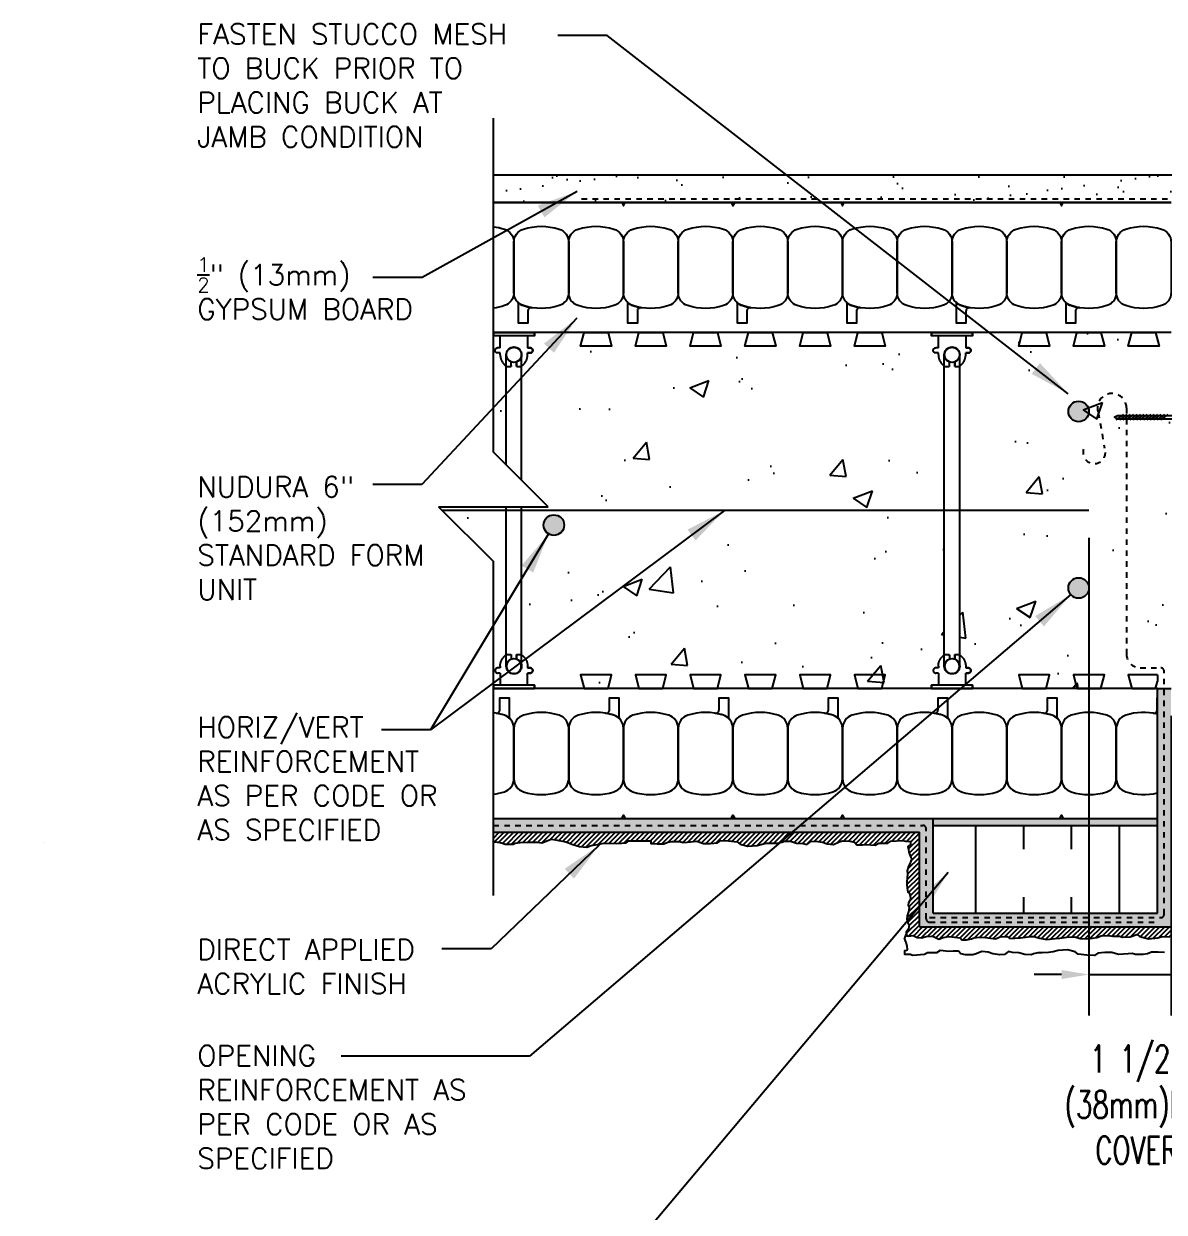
# Model space of a CAD drawing. Header units: inches. Extents: x 2886.1 to 2920.1, y 476.3 to 512.3.
# Drawn here: x 2886.05 to 2906.88, y 490.63 to 512.33 of the extents above; entities that cross this region are included whole.
import ezdxf

# ---------------------------------------------------------------- set-up
doc = ezdxf.new("R2010")
doc.units = ezdxf.units.IN
doc.header["$LTSCALE"] = 0.5
doc.header["$MEASUREMENT"] = 0
doc.linetypes.add('DASHED2', pattern=[0.375, 0.25, -0.125])
doc.layers.get('0').update_dxf_attribs({"linetype": 'CONTINUOUS'})
doc.layers.get('Defpoints').update_dxf_attribs({"linetype": 'CONTINUOUS'})
for name, color, linetype in [('HATCH', 12, 'CONTINUOUS'), ('line25', 2, 'CONTINUOUS'), ('LINE3', 3, 'CONTINUOUS'), ('LINE50', 5, 'CONTINUOUS'), ('LINE65', 3, 'CONTINUOUS'), ('LINE9', 9, 'CONTINUOUS'), ('TEXT', 4, 'CONTINUOUS')]:
    doc.layers.add(name, color=color, linetype=linetype)
doc.styles.add('DIM', font='romans.shx', dxfattribs={"width": 0.7})
doc.styles.get("Standard").update_dxf_attribs({"font": 'romans.shx'})
doc.dimstyles.new('ext_12', dxfattribs={"dimscale": 12, "dimtxt": 0.09375, "dimasz": 0.09375, "dimexe": 0.09375, "dimexo": 0.0625, "dimgap": 0.0625, "dimtad": 1, "dimdec": 1, "dimzin": 3, "dimdsep": 46, "dimlunit": 4, "dimtxsty": 'DIM', "dimcen": 0.09, "dimdle": 0.09375, "dimclrt": 4, "dimadec": 0, "dimazin": 0, "dimtfac": 1, "dimtdec": 1, "dimtmove": 2, "dimatfit": 3, "dimfxl": 0, "dimfrac": 2, "dimtolj": 1, "dimtzin": 0, "dimarcsym": 0})
doc.dimstyles.new('ext_8', dxfattribs={"dimscale": 8, "dimtxt": 0.09375, "dimasz": 0.09375, "dimexe": 0.09375, "dimexo": 0.0625, "dimgap": 0.0625, "dimtad": 1, "dimdec": 1, "dimzin": 3, "dimdsep": 46, "dimlunit": 4, "dimtxsty": 'DIM', "dimcen": 0.09, "dimdle": 0.09375, "dimclrt": 4, "dimadec": 0, "dimazin": 0, "dimtfac": 1, "dimtdec": 1, "dimtmove": 2, "dimatfit": 3, "dimfxl": 0, "dimfrac": 2, "dimtolj": 1, "dimtzin": 0, "dimarcsym": 0})

# ---------------------------------------------------------------- blocks, each defined once
blk = doc.blocks.new('WEB_6_CENTRE_TOP')
for p, q in [((5.688, 0.141), (0, 0.141)), ((5.688, -0.141), (0, -0.141))]:
    blk.add_line(p, q)
for centre in [(0, 0), (5.688, 0)]:
    blk.add_circle(centre, 0.141)
blk = doc.blocks.new('Connector')
blk.add_point((0.271, 0))
at = {"layer": 'LINE9'}
for p, q in [((0, 0.375), (0, -0.375)), ((0.062, -0.375), (0.062, 0.375)), ((0.281, 0.25), (0.062, 0.25))]:
    blk.add_line(p, q, dxfattribs=at)
for points, weights in [([(0.007, 0.375), (0.004, 0.375), (0, 0.375)], [1, 0.972587069138, 0.950305488115]), ([(0.327, 0.343), (0.308, 0.343), (0.281, 0.317), (0.281, 0.297)], [1, 0.85355339, 0.85355339, 1]), ([(0.328, 0.343), (0.327, 0.343), (0.327, 0.343)], [1, 0.70710678, 1]), ([(0.375, 0.297), (0.375, 0.317), (0.348, 0.343), (0.329, 0.343)], [1, 0.85355339, 0.85355339, 1]), ([(0.406, 0.25), (0.546, 0.25), (0.619, 0.131)], [0.958404415409, 0.794674173519, 0.864651571113]), ([(0.619, 0.052), (0.612, 0.049), (0.604, 0.049)], [0.83615024178, 0.892081430621, 1]), ([(0.619, -0.131), (0.546, -0.25), (0.406, -0.25)], [0.864651574428, 0.794674169686, 0.958404415195]), ([(0.604, -0.049), (0.612, -0.049), (0.619, -0.052)], [1, 0.89208144177, 0.836150253337]), ([(0, -0.375), (0.004, -0.375), (0.007, -0.375)], [0.950305488115, 0.972587069138, 1]), ([(0.281, -0.297), (0.281, -0.317), (0.308, -0.343), (0.327, -0.343)], [1, 0.85355339, 0.85355339, 1]), ([(0.327, -0.343), (0.281, -0.343), (0.281, -0.297)], [1, 0.70710678, 1]), ([(0.329, -0.343), (0.348, -0.343), (0.375, -0.317), (0.375, -0.297)], [1, 0.85355339, 0.85355339, 1]), ([(0.375, -0.297), (0.375, -0.343), (0.329, -0.343)], [1, 0.70710678, 1])]:
    blk.add_rational_spline(points, weights, degree=2, dxfattribs=at)
for points, degree in [([(0, 0.375), (0.002, 0.375), (0.005, 0.375), (0.007, 0.375)], 3), ([(0.007, 0.375), (0.021, 0.375), (0.051, 0.375), (0.062, 0.375), (0.062, 0.375)], 3), ([(0.281, 0.25), (0.281, 0.297)], 1), ([(0.327, 0.343), (0.327, 0.343), (0.328, 0.343), (0.328, 0.343)], 3), ([(0.328, 0.343), (0.329, 0.343), (0.329, 0.343), (0.329, 0.343)], 3), ([(0.375, 0.25), (0.375, 0.297)], 1), ([(0.406, 0.25), (0.375, 0.25)], 1), ([(0.604, 0.049), (0.532, 0.049)], 1), ([(0.604, 0.049), (0.609, 0.049), (0.614, 0.05), (0.619, 0.052)], 3), ([(0.619, 0.131), (0.619, 0.052)], 1), ([(0.532, -0.049), (0.604, -0.049)], 1), ([(0.604, -0.049), (0.58, -0.049), (0.556, -0.049), (0.532, -0.049)], 3), ([(0.619, -0.052), (0.614, -0.05), (0.609, -0.049), (0.604, -0.049)], 3), ([(0.619, -0.052), (0.619, -0.131)], 1), ([(0.007, -0.375), (0.005, -0.375), (0.002, -0.375), (0, -0.375)], 3), ([(0.062, -0.375), (0.062, -0.375), (0.051, -0.375), (0.021, -0.375), (0.007, -0.375)], 3), ([(0.062, -0.25), (0.281, -0.25)], 1), ([(0.281, -0.297), (0.281, -0.25)], 1), ([(0.281, -0.25), (0.281, -0.297)], 1), ([(0.328, -0.343), (0.328, -0.343), (0.327, -0.343), (0.327, -0.343)], 3), ([(0.329, -0.343), (0.329, -0.343), (0.329, -0.343), (0.328, -0.343)], 3), ([(0.375, -0.25), (0.375, -0.297)], 1), ([(0.375, -0.297), (0.375, -0.25)], 1), ([(0.406, -0.25), (0.375, -0.25)], 1)]:
    blk.add_open_spline(points, degree=degree, dxfattribs=at)
for points, weights, knots in [([(0.062, 0.375), (0.062, 0.375), (0.046, 0.375), (0.03, 0.375), (0.007, 0.375)], [0.868718858569, 0.861102746415, 1, 0.861102734288, 0.868718859898], [0, 0, 0, 0.5, 0.5, 1, 1, 1]), ([(0.532, 0.049), (0.472, 0.203), (0.333, 0.113), (0.157, 0), (0.333, -0.113), (0.472, -0.203), (0.532, -0.049)], [0.899508922286, 0.599718215298, 1, 0.54226024, 1, 0.599718224335, 0.899508908749], [0, 0, 0, 0.318112, 0.318112, 0.681888, 0.681888, 1, 1, 1]), ([(0.007, -0.375), (0.03, -0.375), (0.046, -0.375), (0.062, -0.375), (0.062, -0.375)], [0.868718859319, 0.861102739573, 1, 0.861102742958, 0.868718858948], [0, 0, 0, 0.5, 0.5, 1, 1, 1])]:
    blk.add_rational_spline(points, weights, degree=2, knots=knots, dxfattribs=at)
for points in [[(0.406, 0.25), (0.406, 0.25), (0.406, 0.25), (0.406, 0.25), (0.406, 0.25), (0.406, 0.25), (0.406, 0.25)], [(0.406, 0.25), (0.406, 0.25), (0.406, 0.25), (0.406, 0.25), (0.406, 0.25), (0.406, 0.25), (0.406, 0.25)], [(0.406, 0.25), (0.406, 0.25), (0.406, 0.25), (0.406, 0.25), (0.406, 0.25), (0.406, 0.25), (0.406, 0.25)], [(0.406, 0.25), (0.406, 0.25), (0.406, 0.25), (0.406, 0.25), (0.406, 0.25), (0.406, 0.25), (0.406, 0.25)], [(0.406, 0.25), (0.406, 0.25), (0.406, 0.25), (0.406, 0.25), (0.406, 0.25), (0.406, 0.25), (0.406, 0.25)], [(0.406, 0.25), (0.406, 0.25), (0.406, 0.25), (0.406, 0.25), (0.406, 0.25), (0.406, 0.25), (0.406, 0.25)], [(0.406, 0.25), (0.406, 0.25), (0.406, 0.25), (0.406, 0.25), (0.406, 0.25), (0.406, 0.25), (0.406, 0.25)], [(0.406, 0.25), (0.406, 0.25), (0.406, 0.25), (0.406, 0.25), (0.406, 0.25), (0.406, 0.25), (0.406, 0.25)], [(0.406, 0.25), (0.406, 0.25), (0.406, 0.25), (0.406, 0.25), (0.406, 0.25), (0.406, 0.25), (0.406, 0.25)], [(0.406, 0.25), (0.406, 0.25), (0.406, 0.25), (0.406, 0.25), (0.406, 0.25), (0.406, 0.25), (0.406, 0.25)], [(0.406, 0.25), (0.406, 0.25), (0.406, 0.25), (0.406, 0.25), (0.406, 0.25), (0.406, 0.25), (0.406, 0.25)], [(0.406, 0.25), (0.406, 0.25), (0.406, 0.25), (0.406, 0.25), (0.406, 0.25), (0.406, 0.25), (0.406, 0.25)], [(0.406, 0.25), (0.406, 0.25), (0.406, 0.25), (0.406, 0.25), (0.406, 0.25), (0.406, 0.25), (0.406, 0.25)], [(0.406, 0.25), (0.406, 0.25), (0.406, 0.25), (0.406, 0.25), (0.406, 0.25), (0.406, 0.25), (0.406, 0.25)], [(0.406, 0.25), (0.406, 0.25), (0.406, 0.25), (0.406, 0.25), (0.406, 0.25), (0.406, 0.25), (0.406, 0.25)], [(0.406, 0.25), (0.406, 0.25), (0.406, 0.25), (0.406, 0.25), (0.406, 0.25), (0.406, 0.25), (0.406, 0.25)], [(0.406, 0.25), (0.406, 0.25), (0.406, 0.25), (0.406, 0.25), (0.406, 0.25), (0.406, 0.25), (0.406, 0.25)], [(0.406, 0.25), (0.406, 0.25), (0.406, 0.25), (0.406, 0.25), (0.406, 0.25), (0.406, 0.25), (0.406, 0.25)], [(0.406, 0.25), (0.406, 0.25), (0.406, 0.25), (0.406, 0.25), (0.406, 0.25), (0.406, 0.25), (0.406, 0.25)], [(0.406, 0.25), (0.406, 0.25), (0.406, 0.25), (0.406, 0.25), (0.406, 0.25), (0.406, 0.25), (0.406, 0.25)], [(0.406, 0.25), (0.406, 0.25), (0.406, 0.25), (0.406, 0.25), (0.406, 0.25), (0.406, 0.25), (0.406, 0.25)], [(0.406, 0.25), (0.406, 0.25), (0.406, 0.25), (0.406, 0.25), (0.406, 0.25), (0.406, 0.25), (0.406, 0.25)], [(0.406, 0.25), (0.406, 0.25), (0.406, 0.25), (0.406, 0.25), (0.406, 0.25), (0.406, 0.25), (0.406, 0.25)], [(0.406, 0.25), (0.406, 0.25), (0.406, 0.25), (0.406, 0.25), (0.406, 0.25), (0.406, 0.25), (0.406, 0.25)], [(0.532, 0.049), (0.532, 0.049), (0.532, 0.049), (0.532, 0.049), (0.532, 0.049), (0.532, 0.049), (0.532, 0.049)], [(0.532, 0.049), (0.532, 0.049), (0.532, 0.049), (0.532, 0.049), (0.532, 0.049), (0.532, 0.049), (0.532, 0.049)], [(0.532, 0.049), (0.532, 0.049), (0.532, 0.049), (0.532, 0.049), (0.532, 0.049), (0.532, 0.049), (0.532, 0.049)], [(0.532, 0.049), (0.532, 0.049), (0.532, 0.049), (0.532, 0.049), (0.532, 0.049), (0.532, 0.049), (0.532, 0.049)], [(0.532, 0.049), (0.532, 0.049), (0.532, 0.049), (0.532, 0.049), (0.532, 0.049), (0.532, 0.049), (0.532, 0.049)], [(0.532, 0.049), (0.532, 0.049), (0.532, 0.049), (0.532, 0.049), (0.532, 0.049), (0.532, 0.049), (0.532, 0.049)], [(0.532, 0.049), (0.532, 0.049), (0.532, 0.049), (0.532, 0.049), (0.532, 0.049), (0.532, 0.049), (0.532, 0.049)], [(0.532, 0.049), (0.532, 0.049), (0.532, 0.049), (0.532, 0.049), (0.532, 0.049), (0.532, 0.049), (0.532, 0.049)], [(0.532, 0.049), (0.532, 0.049), (0.532, 0.049), (0.532, 0.049), (0.532, 0.049), (0.532, 0.049), (0.532, 0.049)], [(0.532, 0.049), (0.532, 0.049), (0.532, 0.049), (0.532, 0.049), (0.532, 0.049), (0.532, 0.049), (0.532, 0.049)], [(0.604, 0.049), (0.604, 0.049), (0.604, 0.049), (0.604, 0.049), (0.604, 0.049), (0.604, 0.049), (0.604, 0.049)], [(0.604, 0.049), (0.604, 0.049), (0.604, 0.049), (0.604, 0.049), (0.604, 0.049), (0.604, 0.049), (0.604, 0.049)], [(0.604, 0.049), (0.604, 0.049), (0.604, 0.049), (0.604, 0.049), (0.604, 0.049), (0.604, 0.049), (0.604, 0.049)], [(0.604, 0.049), (0.604, 0.049), (0.604, 0.049), (0.604, 0.049), (0.604, 0.049), (0.604, 0.049), (0.604, 0.049)], [(0.619, 0.131), (0.619, 0.131), (0.619, 0.131), (0.619, 0.131), (0.619, 0.131), (0.619, 0.131), (0.619, 0.131)], [(0.619, 0.131), (0.619, 0.131), (0.619, 0.131), (0.619, 0.131), (0.619, 0.131), (0.619, 0.131), (0.619, 0.131)], [(0.619, 0.131), (0.619, 0.131), (0.619, 0.131), (0.619, 0.131), (0.619, 0.131), (0.619, 0.131), (0.619, 0.131)], [(0.619, 0.131), (0.619, 0.131), (0.619, 0.131), (0.619, 0.131), (0.619, 0.131), (0.619, 0.131), (0.619, 0.131)], [(0.532, -0.049), (0.532, -0.049), (0.532, -0.049), (0.532, -0.049), (0.532, -0.049), (0.532, -0.049), (0.532, -0.049)], [(0.532, -0.049), (0.532, -0.049), (0.532, -0.049), (0.532, -0.049), (0.532, -0.049), (0.532, -0.049), (0.532, -0.049)], [(0.532, -0.049), (0.532, -0.049), (0.532, -0.049), (0.532, -0.049), (0.532, -0.049), (0.532, -0.049), (0.532, -0.049)], [(0.532, -0.049), (0.532, -0.049), (0.532, -0.049), (0.532, -0.049), (0.532, -0.049), (0.532, -0.049), (0.532, -0.049)], [(0.604, -0.049), (0.604, -0.049), (0.604, -0.049), (0.604, -0.049), (0.604, -0.049), (0.604, -0.049), (0.604, -0.049)], [(0.604, -0.049), (0.604, -0.049), (0.604, -0.049), (0.604, -0.049), (0.604, -0.049), (0.604, -0.049), (0.604, -0.049)], [(0.604, -0.049), (0.604, -0.049), (0.604, -0.049), (0.604, -0.049), (0.604, -0.049), (0.604, -0.049), (0.604, -0.049)], [(0.604, -0.049), (0.604, -0.049), (0.604, -0.049), (0.604, -0.049), (0.604, -0.049), (0.604, -0.049), (0.604, -0.049)], [(0.604, -0.049), (0.604, -0.049), (0.604, -0.049), (0.604, -0.049), (0.604, -0.049), (0.604, -0.049), (0.604, -0.049)], [(0.604, -0.049), (0.604, -0.049), (0.604, -0.049), (0.604, -0.049), (0.604, -0.049), (0.604, -0.049), (0.604, -0.049)], [(0.604, -0.049), (0.604, -0.049), (0.604, -0.049), (0.604, -0.049), (0.604, -0.049), (0.604, -0.049), (0.604, -0.049)], [(0.604, -0.049), (0.604, -0.049), (0.604, -0.049), (0.604, -0.049), (0.604, -0.049), (0.604, -0.049), (0.604, -0.049)], [(0.619, -0.131), (0.619, -0.131), (0.619, -0.131), (0.619, -0.131), (0.619, -0.131), (0.619, -0.131), (0.619, -0.131)], [(0.619, -0.131), (0.619, -0.131), (0.619, -0.131), (0.619, -0.131), (0.619, -0.131), (0.619, -0.131), (0.619, -0.131)], [(0.619, -0.131), (0.619, -0.131), (0.619, -0.131), (0.619, -0.131), (0.619, -0.131), (0.619, -0.131), (0.619, -0.131)], [(0.619, -0.131), (0.619, -0.131), (0.619, -0.131), (0.619, -0.131), (0.619, -0.131), (0.619, -0.131), (0.619, -0.131)], [(0.406, -0.25), (0.406, -0.25), (0.406, -0.25), (0.406, -0.25), (0.406, -0.25), (0.406, -0.25), (0.406, -0.25)], [(0.406, -0.25), (0.406, -0.25), (0.406, -0.25), (0.406, -0.25), (0.406, -0.25), (0.406, -0.25), (0.406, -0.25)], [(0.406, -0.25), (0.406, -0.25), (0.406, -0.25), (0.406, -0.25), (0.406, -0.25), (0.406, -0.25), (0.406, -0.25)], [(0.406, -0.25), (0.406, -0.25), (0.406, -0.25), (0.406, -0.25), (0.406, -0.25), (0.406, -0.25), (0.406, -0.25)], [(0.406, -0.25), (0.406, -0.25), (0.406, -0.25), (0.406, -0.25), (0.406, -0.25), (0.406, -0.25), (0.406, -0.25)], [(0.406, -0.25), (0.406, -0.25), (0.406, -0.25), (0.406, -0.25), (0.406, -0.25), (0.406, -0.25), (0.406, -0.25)], [(0.406, -0.25), (0.406, -0.25), (0.406, -0.25), (0.406, -0.25), (0.406, -0.25), (0.406, -0.25), (0.406, -0.25)], [(0.406, -0.25), (0.406, -0.25), (0.406, -0.25), (0.406, -0.25), (0.406, -0.25), (0.406, -0.25), (0.406, -0.25)], [(0.406, -0.25), (0.406, -0.25), (0.406, -0.25), (0.406, -0.25), (0.406, -0.25), (0.406, -0.25), (0.406, -0.25)], [(0.406, -0.25), (0.406, -0.25), (0.406, -0.25), (0.406, -0.25), (0.406, -0.25), (0.406, -0.25), (0.406, -0.25)], [(0.406, -0.25), (0.406, -0.25), (0.406, -0.25), (0.406, -0.25), (0.406, -0.25), (0.406, -0.25), (0.406, -0.25)]]:
    blk.add_open_spline(points, degree=3, knots=[0, 0, 0, 0, 1, 1, 1, 1, 1, 1, 1], dxfattribs=at)
blk = doc.blocks.new('*D6')
at = {"layer": 'Defpoints', "color": 0}
for p in [(2905.501, 503.44), (2907.001, 500.19), (2907.001, 494.968)]:
    blk.add_point(p, dxfattribs=at)
at = {"layer": 'TEXT', "color": 0, "lineweight": -2}
for p, q in [((2905.501, 502.94), (2905.501, 494.218)), ((2907.001, 499.69), (2907.001, 494.218)), ((2905.001, 494.968), (2904.501, 494.968)), ((2905.501, 494.968), (2907.001, 494.968)), ((2907.501, 494.968), (2908.001, 494.968))]:
    blk.add_line(p, q, dxfattribs=at)
at = {"layer": 'TEXT', "color": 0}
for points in [[(2905.001, 495.051), (2905.001, 494.885), (2905.501, 494.968)], [(2907.501, 495.051), (2907.501, 494.885), (2907.001, 494.968)]]:
    blk.add_solid(points, dxfattribs=at)
at = {"layer": 'TEXT', "color": 4, "insert": (2906.374, 492.594), "char_height": 0.5, "attachment_point": 5, "style": 'DIM'}
blk.add_mtext('\\A1;1 1/2" \\P (38mm)MIN. \\PCOVER', dxfattribs=at)

msp = doc.modelspace()

# ---------------------------------------------------------------- hatches: boundary and pattern name
at = {"layer": 'HATCH'}
h = msp.add_hatch(dxfattribs=at)
h.set_pattern_fill('AR-SAND', color=256, scale=0.5)
h.set_pattern_definition([(37.5, (0, 0), (-0.03149668, 0.96341188), [0, -0.76, 0, -0.85, 0, -0.8125]), (7.5, (0, 0), (0.88488835, 1.41107303), [0, -0.41, 0, -0.685, 0, -0.2625]), (327.5, (-0.615, 0), (1.55707093, 0.00282953), [0, -0.25, 0, -0.9, 0, -1.175]), (317.5, (-0.615, 0), (1.5030633, 0.4388378), [0, -0.125, 0, -0.59, 0, -0.675])])
h.paths.add_polyline_path([(2907.782, 509.565), (2907.282, 509.565), (2907.282, 505.576), (2907.282, 504.69, 0.375193), (2907.5, 504.69), (2907.782, 504.69)])
h.paths.add_polyline_path([(2894.626, 509.565), (2894.626, 509.065), (2907.282, 509.065), (2907.282, 509.565)])
h = msp.add_hatch(dxfattribs=at)
h.set_pattern_fill('AR-CONC', color=256, scale=0.5)
h.set_pattern_definition([(50, (220.6828, -1.4953), (3.586301, -0.3137607), [0.375, -4.125]), (355, (220.6828, -1.4953), (-0.6937567, 3.7609607), [0.3, -3.3]), (100.45144, (220.9816, -1.5215), (2.8925442, 3.4472), [0.318701, -3.5057106]), (46.1842, (220.6828, -0.4953), (5.336207, -0.8275964), [0.5625, -6.1875]), (96.63564, (221.1275, -0.5643), (4.67331, 4.870593), [0.478052, -5.258569]), (351.18416, (220.683, -0.4953), (4.67331, 4.870593), [0.45, -4.95]), (21, (221.1828, -0.7453), (2.9845353, -2.0130945), [0.375, -4.125]), (326, (221.1828, -0.7453), (1.2165767, 3.62575), [0.3, -3.3]), (71.45144, (221.4315, -0.913), (4.201112, 1.6126558), [0.318701, -3.5057106]), (37.5, (220.6828, -1.4953), (0.0607993, 1.66446927), [0, -3.26, 0, -3.35, 0, -3.3125]), (7.5, (220.6828, -1.4953), (1.3153477, 1.9720586), [0, -1.91, 0, -3.185, 0, -1.2625]), (327.5, (219.5678, -1.4953), (2.6691122, -0.11277436), [0, -1.25, 0, -3.9, 0, -5.175]), (317.5, (219.0678, -1.4953), (2.9159308, 0.500525), [0, -1.625, 0, -2.59, 0, -3.675])])
h.paths.add_polyline_path([(2895.376, 506.69), (2902.626, 506.69), (2902.626, 506.628), (2902.751, 506.628), (2902.751, 506.409), (2902.703, 506.409), (2902.657, 506.361), (2902.703, 506.315), (2902.751, 506.315), (2902.773, 506.182), (2902.86, 506.078), (2902.86, 500.803), (2902.782, 500.718), (2902.751, 500.565), (2902.703, 500.565), (2902.657, 500.517), (2902.703, 500.471), (2902.751, 500.471), (2902.751, 500.253), (2902.626, 500.253), (2902.626, 500.19), (2895.376, 500.19), (2895.376, 500.253), (2895.251, 500.253), (2895.251, 500.471), (2895.297, 500.471), (2895.344, 500.517), (2895.311, 500.563), (2895.251, 500.565), (2895.228, 500.699), (2895.141, 500.803), (2895.141, 506.078), (2895.192, 506.124), (2895.228, 506.182), (2895.248, 506.247), (2895.251, 506.315), (2895.299, 506.315), (2895.331, 506.329), (2895.344, 506.361), (2895.332, 506.394), (2895.299, 506.409), (2895.251, 506.409), (2895.251, 506.628), (2895.376, 506.628)])
h.paths.add_polyline_path([(2903.376, 506.69), (2907.001, 506.69), (2907.001, 503.271), (2907.001, 500.69), (2907.001, 500.19), (2905.501, 500.19), (2903.376, 500.19), (2903.376, 500.253), (2903.251, 500.253), (2903.251, 500.471), (2903.299, 500.471), (2903.331, 500.485), (2903.344, 500.517), (2903.331, 500.551), (2903.299, 500.565), (2903.251, 500.565), (2903.248, 500.633), (2903.228, 500.699), (2903.192, 500.757), (2903.141, 500.803), (2903.141, 506.078), (2903.192, 506.124), (2903.228, 506.182), (2903.248, 506.247), (2903.251, 506.315), (2903.299, 506.315), (2903.344, 506.362), (2903.299, 506.409), (2903.251, 506.409), (2903.251, 506.628), (2903.376, 506.628)])
h.paths.add_polyline_path([(2894.626, 502.506), (2894.626, 500.253), (2894.751, 500.253), (2894.751, 500.471), (2894.703, 500.471), (2894.657, 500.517), (2894.703, 500.565), (2894.751, 500.565), (2894.782, 500.718), (2894.86, 500.803), (2894.86, 503.506), (2893.626, 503.506)])
h.paths.add_polyline_path([(2894.626, 506.628), (2894.626, 504.506), (2894.86, 504.272), (2894.86, 506.078), (2894.773, 506.182), (2894.751, 506.315), (2894.703, 506.315), (2894.657, 506.361), (2894.703, 506.409), (2894.751, 506.409), (2894.751, 506.628)])
h = msp.add_hatch(dxfattribs=at)
h.set_pattern_fill('AR-SAND', color=256, scale=0.05)
h.set_pattern_definition([(37.5, (220.682774, -1.49531), (-0.003149668, 0.0963411885), [0, -0.076, 0, -0.085, 0, -0.08125]), (7.5, (220.68277, -1.49531), (0.088488835, 0.141107303), [0, -0.041, 0, -0.0685, 0, -0.02625]), (327.5, (220.621274, -1.49531), (0.155707093, 0.0002829527), [0, -0.025, 0, -0.09, 0, -0.1175]), (317.5, (220.62127, -1.49531), (0.15030633, 0.043883778), [0, -0.0125, 0, -0.059, 0, -0.0675])])
h.paths.add_polyline_path([(2906.751, 497.815), (2902.655, 497.815), (2902.655, 497.69), (2906.751, 497.69)])
h.paths.add_polyline_path([(2907.001, 495.84), (2906.751, 495.84), (2906.751, 500.19), (2907.001, 500.19)])
h.paths.add_polyline_path([(2902.655, 496.09), (2907.001, 496.09), (2907.001, 495.84), (2902.655, 495.84)])
h.paths.add_polyline_path([(2902.405, 497.565), (2902.655, 497.565), (2902.655, 495.84), (2902.405, 495.84)])
h.paths.add_polyline_path([(2906.751, 496.09), (2907.001, 496.09), (2907.001, 495.84), (2906.751, 495.84)], flags=16)
h.paths.add_polyline_path([(2894.626, 497.815), (2894.626, 497.565), (2902.655, 497.565), (2902.655, 497.815)])
h = msp.add_hatch(dxfattribs=at)
h.set_pattern_fill('ANSI31', color=256, scale=0.5)
h.set_pattern_definition([(45, (4.23245, 22.011836), (-0.0441941738, 0.0441941738), [])])
h.paths.add_polyline_path([(2886.058, 497.386), (2886.057, 497.386), (2886.051, 497.382)])
h.paths.add_polyline_path([(2894.626, 497.565), (2894.626, 497.388), (2894.693, 497.382), (2894.726, 497.382), (2894.794, 497.368), (2894.841, 497.35), (2894.989, 497.35), (2895.021, 497.364), (2895.115, 497.379), (2895.287, 497.382), (2895.421, 497.382), (2895.511, 497.375), (2895.68, 497.44), (2895.759, 497.426), (2895.946, 497.39), (2896.076, 497.343), (2896.198, 497.303), (2896.335, 497.296), (2896.414, 497.321), (2896.526, 497.343), (2896.644, 497.368), (2896.878, 497.357), (2897.051, 497.372), (2897.101, 497.408), (2897.274, 497.408), (2897.504, 497.411), (2897.504, 497.361), (2897.616, 497.354), (2897.738, 497.354), (2897.814, 497.386), (2897.893, 497.397), (2898.03, 497.397), (2898.091, 497.379), (2898.163, 497.386), (2898.343, 497.4), (2898.462, 497.361), (2898.588, 497.361), (2898.721, 497.375), (2898.779, 497.415), (2898.917, 497.408), (2899.075, 497.393), (2899.133, 497.35), (2899.273, 497.314), (2899.443, 497.325), (2899.533, 497.35), (2899.619, 497.364), (2899.734, 497.368), (2899.813, 497.368), (2899.896, 497.386), (2899.939, 497.404), (2900.051, 497.4), (2900.163, 497.368), (2900.274, 497.361), (2900.349, 497.343), (2900.421, 497.397), (2900.507, 497.404), (2900.637, 497.386), (2900.723, 497.354), (2900.835, 497.343), (2900.939, 497.39), (2901, 497.408), (2901.137, 497.404), (2901.223, 497.386), (2901.263, 497.336), (2901.364, 497.336), (2901.439, 497.343), (2901.598, 497.328), (2901.666, 497.368), (2901.828, 497.368), (2901.886, 497.4), (2902.098, 497.415), (2902.149, 497.4), (2902.242, 497.397), (2902.242, 497.328), (2902.21, 497.318), (2902.195, 497.303), (2902.203, 497.253), (2902.213, 497.199), (2902.249, 497.102), (2902.267, 497.084), (2902.228, 496.986), (2902.203, 496.947), (2902.181, 496.864), (2902.188, 496.799), (2902.175, 496.661), (2902.175, 496.611), (2902.182, 496.542), (2902.193, 496.474), (2902.225, 496.449), (2902.236, 496.405), (2902.243, 496.351), (2902.225, 496.305), (2902.204, 496.276), (2902.2, 496.236), (2902.218, 496.189), (2902.207, 496.114), (2902.182, 496.038), (2902.175, 495.981), (2902.197, 495.891), (2902.218, 495.876), (2902.207, 495.804), (2902.161, 495.743), (2902.175, 495.675), (2902.207, 495.671), (2902.29, 495.682), (2902.362, 495.642), (2902.452, 495.635), (2902.528, 495.664), (2902.625, 495.667), (2902.65, 495.667), (2902.758, 495.613), (2902.837, 495.642), (2902.945, 495.66), (2903.151, 495.639), (2903.179, 495.602), (2903.266, 495.602), (2903.356, 495.617), (2903.417, 495.642), (2903.449, 495.646), (2903.536, 495.649), (2903.611, 495.642), (2903.797, 495.617), (2903.877, 495.656), (2904.01, 495.663), (2904.057, 495.627), (2904.244, 495.635), (2904.442, 495.663), (2904.496, 495.663), (2904.604, 495.631), (2904.723, 495.609), (2904.885, 495.624), (2904.971, 495.631), (2905.097, 495.653), (2905.241, 495.656), (2905.342, 495.624), (2905.489, 495.62), (2905.648, 495.642), (2905.724, 495.674), (2905.85, 495.681), (2905.94, 495.667), (2906.058, 495.667), (2906.116, 495.649), (2906.256, 495.656), (2906.375, 495.699), (2906.432, 495.66), (2906.587, 495.62), (2906.76, 495.638), (2906.835, 495.66), (2906.976, 495.656), (2907.001, 495.669), (2907.035, 495.674), (2907.136, 495.671), (2907.215, 495.689), (2907.205, 495.879), (2907.165, 495.959), (2907.14, 496.031), (2907.179, 496.103), (2907.212, 496.153), (2907.219, 496.229), (2907.183, 496.304), (2907.176, 496.355), (2907.172, 496.448), (2907.187, 496.509), (2907.194, 496.549), (2907.237, 496.702), (2907.208, 496.781), (2907.169, 496.875), (2907.165, 496.986), (2907.169, 497.062), (2907.212, 497.138), (2907.23, 497.202), (2907.212, 497.31), (2907.183, 497.382), (2907.147, 497.48), (2907.169, 497.588), (2907.169, 497.649), (2907.212, 497.728), (2907.23, 497.8), (2907.19, 497.865), (2907.183, 497.919), (2907.183, 498.005), (2907.208, 498.074), (2907.212, 498.117), (2907.197, 498.182), (2907.176, 498.218), (2907.136, 498.275), (2907.151, 498.374), (2907.176, 498.421), (2907.201, 498.493), (2907.212, 498.593), (2907.205, 498.705), (2907.169, 498.734), (2907.165, 498.791), (2907.162, 498.871), (2907.198, 498.892), (2907.244, 498.935), (2907.248, 499.036), (2907.198, 499.097), (2907.169, 499.133), (2907.144, 499.202), (2907.144, 499.241), (2907.14, 499.288), (2907.108, 499.314), (2907.086, 499.335), (2907.061, 499.36), (2907.028, 499.393), (2907.009, 499.417), (2907.005, 499.424), (2907.001, 499.434), (2907.001, 495.84), (2902.405, 495.84), (2902.405, 497.565)])
h.paths.add_polyline_path([(2886.425, 497.382), (2886.423, 497.382), (2886.407, 497.372)])
h = msp.add_hatch(dxfattribs=at)
h.set_pattern_fill('INSUL', color=256, scale=7, angle=90)
h.set_pattern_definition([(90, (220.6828, -1.4953), (-2.625, 2e-16), []), (90, (219.8078, -1.4953), (-2.625, 2e-16), [0.875, -0.875]), (90, (218.9328, -1.4953), (-2.625, 2e-16), [0.875, -0.875])])
h.paths.add_polyline_path([(2906.751, 497.69), (2902.655, 497.69), (2902.655, 496.09), (2906.751, 496.09)])
at = {"layer": 'LINE65'}
for points in [[(2905.126, 505.247, 1), (2905.501, 505.247, 1)], [(2895.544, 503.173, 1), (2895.919, 503.173, 1)], [(2905.126, 502.025, 1), (2905.501, 502.025, 1)]]:
    msp.add_hatch(color=256, dxfattribs=at).paths.add_polyline_path(points)

# ---------------------------------------------------------------- linework, layer by layer
at = {"layer": 'HATCH', "color": 4, "linetype": 'DASHED2', "ltscale": 0.5}
msp.add_line((2896.237, 509.128), (2907.032, 509.128), dxfattribs=at)
at = {"layer": 'HATCH'}
msp.add_lwpolyline([(2906.878, 495.371), (2906.766, 495.378), (2906.644, 495.378), (2906.568, 495.346), (2906.489, 495.335), (2906.352, 495.335), (2906.291, 495.353), (2906.219, 495.346), (2906.039, 495.332), (2905.92, 495.371), (2905.794, 495.371), (2905.661, 495.357), (2905.604, 495.317), (2905.465, 495.324), (2905.307, 495.339), (2905.249, 495.382), (2905.109, 495.418), (2904.94, 495.407), (2904.85, 495.382), (2904.763, 495.368), (2904.648, 495.364), (2904.569, 495.364), (2904.486, 495.346), (2904.443, 495.328), (2904.331, 495.332), (2904.22, 495.364), (2904.108, 495.371), (2904.034, 495.389), (2903.962, 495.335), (2903.875, 495.328), (2903.746, 495.346), (2903.659, 495.379), (2903.548, 495.389), (2903.443, 495.343), (2903.382, 495.325), (2903.245, 495.328), (2903.159, 495.346), (2903.119, 495.397), (2903.019, 495.397), (2902.943, 495.389), (2902.785, 495.404), (2902.716, 495.364), (2902.554, 495.364), (2902.497, 495.332), (2902.284, 495.317), (2902.234, 495.332), (2902.14, 495.335), (2902.14, 495.404), (2902.173, 495.415), (2902.187, 495.429), (2902.18, 495.479), (2902.169, 495.533), (2902.133, 495.631), (2902.144, 495.649), (2902.168, 495.709)], dxfattribs=at)
at = {"layer": 'line25'}
for p, q in [((2907.001, 506.69), (2894.626, 506.69)), ((2906.751, 500.44), (2906.751, 500.315)), ((2906.751, 500.19), (2894.626, 500.19))]:
    msp.add_line(p, q, dxfattribs=at)
for points in [[(2896.719, 506.69), (2896.782, 506.44), (2896.219, 506.44), (2896.282, 506.69)], [(2897.719, 506.69), (2897.782, 506.44), (2897.219, 506.44), (2897.282, 506.69)], [(2898.719, 506.69), (2898.782, 506.44), (2898.219, 506.44), (2898.282, 506.69)], [(2899.719, 506.69), (2899.782, 506.44), (2899.219, 506.44), (2899.282, 506.69)], [(2900.719, 506.69), (2900.782, 506.44), (2900.219, 506.44), (2900.282, 506.69)], [(2901.719, 506.69), (2901.782, 506.44), (2901.219, 506.44), (2901.282, 506.69)], [(2904.719, 506.69), (2904.782, 506.44), (2904.219, 506.44), (2904.282, 506.69)], [(2905.719, 506.69), (2905.782, 506.44), (2905.219, 506.44), (2905.282, 506.69)], [(2906.719, 506.69), (2906.782, 506.44), (2906.219, 506.44), (2906.282, 506.69)], [(2896.719, 500.19), (2896.782, 500.44), (2896.219, 500.44), (2896.282, 500.19)], [(2897.719, 500.19), (2897.782, 500.44), (2897.219, 500.44), (2897.282, 500.19)], [(2898.719, 500.19), (2898.782, 500.44), (2898.219, 500.44), (2898.282, 500.19)], [(2899.719, 500.19), (2899.782, 500.44), (2899.219, 500.44), (2899.282, 500.19)], [(2900.719, 500.19), (2900.782, 500.44), (2900.219, 500.44), (2900.282, 500.19)], [(2901.719, 500.19), (2901.782, 500.44), (2901.219, 500.44), (2901.282, 500.19)], [(2904.719, 500.19), (2904.782, 500.44), (2904.219, 500.44), (2904.282, 500.19)], [(2905.719, 500.19), (2905.782, 500.44), (2905.219, 500.44), (2905.282, 500.19)]]:
    msp.add_lwpolyline(points, close=True, dxfattribs=at)
msp.add_lwpolyline([(2906.751, 500.44), (2906.219, 500.44), (2906.282, 500.19), (2906.719, 500.19), (2906.751, 500.315)], dxfattribs=at)
at = {"layer": 'LINE3'}
msp.add_line((2905.501, 503.44), (2893.692, 503.44), dxfattribs=at)
at = {"layer": 'LINE50'}
for p, q in [((2894.626, 509.065), (2907.001, 509.065)), ((2906.751, 497.815), (2906.751, 500.19)), ((2894.626, 497.815), (2906.751, 497.815))]:
    msp.add_line(p, q, dxfattribs=at)
at = {"layer": 'LINE50', "linetype": 'DASHED2', "ltscale": 0.5}
for p, q in [((2905.67, 505.232), (2905.786, 504.577)), ((2906.187, 505.312), (2906.187, 500.815)), ((2906.437, 500.565), (2906.813, 500.565)), ((2906.876, 496.069), (2906.876, 500.503)), ((2894.626, 497.69), (2902.467, 497.69)), ((2902.53, 495.986), (2902.53, 497.628)), ((2902.592, 496.007), (2906.813, 496.007)), ((2902.592, 495.924), (2906.751, 495.924))]:
    msp.add_line(p, q, dxfattribs=at)
for centre, radius, start, end in [((2905.922, 505.311), 0.265, 0.1839, 197.2292), ((2905.597, 504.499), 0.204, 162.8192, 22.639), ((2906.437, 500.815), 0.25, 180, 270), ((2906.813, 500.503), 0.0625, 0, 90), ((2902.467, 497.628), 0.0625, 360, 90), ((2906.813, 496.069), 0.0625, 270, 0), ((2902.592, 495.986), 0.0625, 180, 270)]:
    msp.add_arc(centre, radius, start, end, dxfattribs=at)
at = {"layer": 'LINE65'}
for centre in [(2905.313, 505.247), (2895.731, 503.173), (2905.313, 502.025)]:
    msp.add_circle(centre, 0.188, dxfattribs=at)
at = {"layer": 'LINE9'}
for p, q in [((2894.626, 504.506), (2894.626, 510.6)), ((2894.626, 509.565), (2907.782, 509.565)), ((2907.001, 509.065), (2894.626, 509.065)), ((2894.86, 504.272), (2894.86, 506.284)), ((2895.141, 503.991), (2895.141, 506.284)), ((2905.961, 505.143), (2906.023, 505.174)), ((2906.023, 505.111), (2905.961, 505.143)), ((2906.001, 505.096), (2906.135, 505.189)), ((2906.023, 505.174), (2907.219, 505.174)), ((2906.023, 505.111), (2907.219, 505.111)), ((2906.063, 505.096), (2906.197, 505.189)), ((2906.126, 505.096), (2906.26, 505.189)), ((2906.188, 505.096), (2906.322, 505.189)), ((2906.251, 505.096), (2906.385, 505.189)), ((2906.313, 505.096), (2906.447, 505.189)), ((2906.376, 505.096), (2906.51, 505.189)), ((2906.438, 505.096), (2906.572, 505.189)), ((2906.501, 505.096), (2906.635, 505.189)), ((2906.563, 505.096), (2906.697, 505.189)), ((2906.626, 505.096), (2906.76, 505.189)), ((2906.688, 505.096), (2906.822, 505.189)), ((2906.751, 505.096), (2906.885, 505.189)), ((2906.813, 505.096), (2906.947, 505.189)), ((2895.626, 503.506), (2894.626, 504.506)), ((2893.626, 503.506), (2895.626, 503.506)), ((2893.626, 503.506), (2894.626, 502.506)), ((2894.86, 500.596), (2894.86, 503.506)), ((2895.141, 500.596), (2895.141, 503.506)), ((2894.626, 496.413), (2894.626, 502.506)), ((2906.751, 500.19), (2907.001, 500.19)), ((2906.751, 497.69), (2906.751, 500.19)), ((2902.655, 497.69), (2902.655, 497.815)), ((2894.626, 497.565), (2902.405, 497.565)), ((2902.405, 495.84), (2902.405, 497.565)), ((2902.655, 496.09), (2902.655, 497.69)), ((2902.655, 497.69), (2906.751, 497.69)), ((2906.751, 496.09), (2906.751, 497.69)), ((2902.655, 496.09), (2906.751, 496.09)), ((2902.405, 495.84), (2907.001, 495.84))]:
    msp.add_line(p, q, dxfattribs=at)
for points in [[(2896.969, 509.065), (2897.001, 509.001), (2897.032, 509.065)], [(2898.969, 509.065), (2899.001, 509.001), (2899.032, 509.065)], [(2900.969, 509.065), (2901.001, 509.001), (2901.032, 509.065)], [(2904.969, 509.065), (2905.001, 509.001), (2905.032, 509.065)], [(2896.969, 497.815), (2897.001, 497.88), (2897.032, 497.815)], [(2898.969, 497.815), (2899.001, 497.88), (2899.032, 497.815)], [(2900.969, 497.815), (2901.001, 497.88), (2901.032, 497.815)], [(2904.969, 497.815), (2905.001, 497.88), (2905.032, 497.815)]]:
    msp.add_lwpolyline(points, close=True, dxfattribs=at)
for points in [[(2894.626, 508.62, -0.048761), (2894.827, 508.576, -0.325305), (2895.001, 508.338), (2895.001, 507.417, -0.325305), (2894.827, 507.179, -0.157671)], [(2894.827, 507.179, -0.048761), (2894.626, 507.135, -0.325305)], [(2906.751, 499.723, 0.01844), (2906.674, 499.738, 0.463036), (2906.746, 499.8), (2906.746, 500.022), (2906.751, 500.022)], [(2894.827, 499.701, 0.048761), (2894.626, 499.745, 0.325305)], [(2894.626, 498.26, 0.048761), (2894.827, 498.304, 0.325305), (2895.001, 498.542), (2895.001, 499.463, 0.325305), (2894.827, 499.701, 0.157671)], [(2906.751, 499.723, 0.138446), (2906.174, 499.701, 0.325305), (2906.001, 499.463), (2906.001, 498.542, 0.325305), (2906.174, 498.304, 0.138446), (2906.751, 498.283, 0.325305)]]:
    msp.add_lwpolyline(points, format="xyb", dxfattribs=at)
for points in [[(2895.827, 507.179, -0.157671), (2895.174, 507.179, -0.325305), (2895.001, 507.417), (2895.001, 508.338, -0.325305), (2895.174, 508.576, -0.157671), (2895.827, 508.576, -0.325305), (2896.001, 508.338), (2896.001, 507.417, -0.325305)], [(2896.827, 507.179, -0.157671), (2896.174, 507.179, -0.325305), (2896.001, 507.417), (2896.001, 508.338, -0.325305), (2896.174, 508.576, -0.157671), (2896.827, 508.576, -0.325305), (2897.001, 508.338), (2897.001, 507.417, -0.325305)], [(2897.827, 507.179, -0.157671), (2897.174, 507.179, -0.325305), (2897.001, 507.417), (2897.001, 508.338, -0.325305), (2897.174, 508.576, -0.157671), (2897.827, 508.576, -0.325305), (2898.001, 508.338), (2898.001, 507.417, -0.325305)], [(2898.827, 507.179, -0.157671), (2898.174, 507.179, -0.325305), (2898.001, 507.417), (2898.001, 508.338, -0.325305), (2898.174, 508.576, -0.157671), (2898.827, 508.576, -0.325305), (2899.001, 508.338), (2899.001, 507.417, -0.325305)], [(2899.827, 507.179, -0.157671), (2899.174, 507.179, -0.325305), (2899.001, 507.417), (2899.001, 508.338, -0.325305), (2899.174, 508.576, -0.157671), (2899.827, 508.576, -0.325305), (2900.001, 508.338), (2900.001, 507.417, -0.325305)], [(2900.827, 507.179, -0.157671), (2900.174, 507.179, -0.325305), (2900.001, 507.417), (2900.001, 508.338, -0.325305), (2900.174, 508.576, -0.157671), (2900.827, 508.576, -0.325305), (2901.001, 508.338), (2901.001, 507.417, -0.325305)], [(2901.827, 507.179, -0.157671), (2901.174, 507.179, -0.325305), (2901.001, 507.417), (2901.001, 508.338, -0.325305), (2901.174, 508.576, -0.157671), (2901.827, 508.576, -0.325305), (2902.001, 508.338), (2902.001, 507.417, -0.325305)], [(2902.827, 507.179, -0.157671), (2902.174, 507.179, -0.325305), (2902.001, 507.417), (2902.001, 508.338, -0.325305), (2902.174, 508.576, -0.157671), (2902.827, 508.576, -0.325305), (2903.001, 508.338), (2903.001, 507.417, -0.325305)], [(2903.827, 507.179, -0.157671), (2903.174, 507.179, -0.325305), (2903.001, 507.417), (2903.001, 508.338, -0.325305), (2903.174, 508.576, -0.157671), (2903.827, 508.576, -0.325305), (2904.001, 508.338), (2904.001, 507.417, -0.325305)], [(2904.827, 507.179, -0.157671), (2904.174, 507.179, -0.325305), (2904.001, 507.417), (2904.001, 508.338, -0.325305), (2904.174, 508.576, -0.157671), (2904.827, 508.576, -0.325305), (2905.001, 508.338), (2905.001, 507.417, -0.325305)], [(2905.827, 507.179, -0.157671), (2905.174, 507.179, -0.325305), (2905.001, 507.417), (2905.001, 508.338, -0.325305), (2905.174, 508.576, -0.157671), (2905.827, 508.576, -0.325305), (2906.001, 508.338), (2906.001, 507.417, -0.325305)], [(2906.827, 507.179, -0.157671), (2906.174, 507.179, -0.325305), (2906.001, 507.417), (2906.001, 508.338, -0.325305), (2906.174, 508.576, -0.157671), (2906.827, 508.576, -0.325305), (2907.001, 508.338), (2907.001, 507.417, -0.325305)], [(2895.174, 507.179, 0.037267), (2895.327, 507.142, 0.463036), (2895.255, 507.08), (2895.255, 506.859), (2895.084, 506.859), (2895.084, 507.205, 0.189002), (2895.067, 507.247, 0.128407)], [(2897.174, 507.179, 0.037267), (2897.327, 507.142, 0.463036), (2897.255, 507.08), (2897.255, 506.859), (2897.084, 506.859), (2897.084, 507.205, 0.189002), (2897.067, 507.247, 0.128407)], [(2899.174, 507.179, 0.037267), (2899.327, 507.142, 0.463036), (2899.255, 507.08), (2899.255, 506.859), (2899.084, 506.859), (2899.084, 507.205, 0.189002), (2899.067, 507.247, 0.128407)], [(2901.174, 507.179, 0.037267), (2901.327, 507.142, 0.463036), (2901.255, 507.08), (2901.255, 506.859), (2901.084, 506.859), (2901.084, 507.205, 0.189002), (2901.067, 507.247, 0.128407)], [(2903.174, 507.179, 0.037267), (2903.327, 507.142, 0.463036), (2903.255, 507.08), (2903.255, 506.859), (2903.084, 506.859), (2903.084, 507.205, 0.189002), (2903.067, 507.247, 0.128407)], [(2905.174, 507.179, 0.037267), (2905.327, 507.142, 0.463036), (2905.255, 507.08), (2905.255, 506.859), (2905.084, 506.859), (2905.084, 507.205, 0.189002), (2905.067, 507.247, 0.128407)], [(2894.827, 499.701, 0.037267), (2894.674, 499.738, 0.463036), (2894.746, 499.8), (2894.746, 500.022), (2894.917, 500.022), (2894.917, 499.676, 0.189002), (2894.934, 499.633, 0.128407)], [(2896.827, 499.701, 0.037267), (2896.674, 499.738, 0.463036), (2896.746, 499.8), (2896.746, 500.022), (2896.917, 500.022), (2896.917, 499.676, 0.189002), (2896.934, 499.633, 0.128407)], [(2898.827, 499.701, 0.037267), (2898.674, 499.738, 0.463036), (2898.746, 499.8), (2898.746, 500.022), (2898.917, 500.022), (2898.917, 499.676, 0.189002), (2898.934, 499.633, 0.128407)], [(2900.827, 499.701, 0.037267), (2900.674, 499.738, 0.463036), (2900.746, 499.8), (2900.746, 500.022), (2900.917, 500.022), (2900.917, 499.676, 0.189002), (2900.934, 499.633, 0.128407)], [(2902.827, 499.701, 0.037267), (2902.674, 499.738, 0.463036), (2902.746, 499.8), (2902.746, 500.022), (2902.917, 500.022), (2902.917, 499.676, 0.189002), (2902.934, 499.633, 0.128407)], [(2904.827, 499.701, 0.037267), (2904.674, 499.738, 0.463036), (2904.746, 499.8), (2904.746, 500.022), (2904.917, 500.022), (2904.917, 499.676, 0.189002), (2904.934, 499.633, 0.128407)], [(2895.827, 499.701, 0.157671), (2895.174, 499.701, 0.325305), (2895.001, 499.463), (2895.001, 498.542, 0.325305), (2895.174, 498.304, 0.157671), (2895.827, 498.304, 0.325305), (2896.001, 498.542), (2896.001, 499.463, 0.325305)], [(2896.827, 499.701, 0.157671), (2896.174, 499.701, 0.325305), (2896.001, 499.463), (2896.001, 498.542, 0.325305), (2896.174, 498.304, 0.157671), (2896.827, 498.304, 0.325305), (2897.001, 498.542), (2897.001, 499.463, 0.325305)], [(2897.827, 499.701, 0.157671), (2897.174, 499.701, 0.325305), (2897.001, 499.463), (2897.001, 498.542, 0.325305), (2897.174, 498.304, 0.157671), (2897.827, 498.304, 0.325305), (2898.001, 498.542), (2898.001, 499.463, 0.325305)], [(2898.827, 499.701, 0.157671), (2898.174, 499.701, 0.325305), (2898.001, 499.463), (2898.001, 498.542, 0.325305), (2898.174, 498.304, 0.157671), (2898.827, 498.304, 0.325305), (2899.001, 498.542), (2899.001, 499.463, 0.325305)], [(2899.827, 499.701, 0.157671), (2899.174, 499.701, 0.325305), (2899.001, 499.463), (2899.001, 498.542, 0.325305), (2899.174, 498.304, 0.157671), (2899.827, 498.304, 0.325305), (2900.001, 498.542), (2900.001, 499.463, 0.325305)], [(2900.827, 499.701, 0.157671), (2900.174, 499.701, 0.325305), (2900.001, 499.463), (2900.001, 498.542, 0.325305), (2900.174, 498.304, 0.157671), (2900.827, 498.304, 0.325305), (2901.001, 498.542), (2901.001, 499.463, 0.325305)], [(2901.827, 499.701, 0.157671), (2901.174, 499.701, 0.325305), (2901.001, 499.463), (2901.001, 498.542, 0.325305), (2901.174, 498.304, 0.157671), (2901.827, 498.304, 0.325305), (2902.001, 498.542), (2902.001, 499.463, 0.325305)], [(2902.827, 499.701, 0.157671), (2902.174, 499.701, 0.325305), (2902.001, 499.463), (2902.001, 498.542, 0.325305), (2902.174, 498.304, 0.157671), (2902.827, 498.304, 0.325305), (2903.001, 498.542), (2903.001, 499.463, 0.325305)], [(2903.827, 499.701, 0.157671), (2903.174, 499.701, 0.325305), (2903.001, 499.463), (2903.001, 498.542, 0.325305), (2903.174, 498.304, 0.157671), (2903.827, 498.304, 0.325305), (2904.001, 498.542), (2904.001, 499.463, 0.325305)], [(2904.827, 499.701, 0.157671), (2904.174, 499.701, 0.325305), (2904.001, 499.463), (2904.001, 498.542, 0.325305), (2904.174, 498.304, 0.157671), (2904.827, 498.304, 0.325305), (2905.001, 498.542), (2905.001, 499.463, 0.325305)], [(2905.827, 499.701, 0.157671), (2905.174, 499.701, 0.325305), (2905.001, 499.463), (2905.001, 498.542, 0.325305), (2905.174, 498.304, 0.157671), (2905.827, 498.304, 0.325305), (2906.001, 498.542), (2906.001, 499.463, 0.325305)]]:
    msp.add_lwpolyline(points, format="xyb", close=True, dxfattribs=at)
msp.add_lwpolyline([(2894.626, 497.388), (2894.693, 497.382), (2894.726, 497.382), (2894.794, 497.368), (2894.841, 497.35), (2894.989, 497.35), (2895.021, 497.364), (2895.115, 497.379), (2895.287, 497.382), (2895.421, 497.382), (2895.511, 497.375), (2895.68, 497.44), (2895.759, 497.426), (2895.946, 497.39), (2896.076, 497.343), (2896.198, 497.303), (2896.335, 497.296), (2896.414, 497.321), (2896.526, 497.343), (2896.644, 497.368), (2896.878, 497.357), (2897.051, 497.372), (2897.101, 497.408), (2897.274, 497.408), (2897.504, 497.411), (2897.504, 497.361), (2897.616, 497.354), (2897.738, 497.354), (2897.814, 497.386), (2897.893, 497.397), (2898.03, 497.397), (2898.091, 497.379), (2898.163, 497.386), (2898.343, 497.4), (2898.462, 497.361), (2898.588, 497.361), (2898.721, 497.375), (2898.779, 497.415), (2898.917, 497.408), (2899.075, 497.393), (2899.133, 497.35), (2899.273, 497.314), (2899.443, 497.325), (2899.533, 497.35), (2899.619, 497.364), (2899.734, 497.368), (2899.813, 497.368), (2899.896, 497.386), (2899.939, 497.404), (2900.051, 497.4), (2900.163, 497.368), (2900.274, 497.361), (2900.349, 497.343), (2900.421, 497.397), (2900.507, 497.404), (2900.637, 497.386), (2900.723, 497.354), (2900.835, 497.343), (2900.939, 497.39), (2901, 497.408), (2901.137, 497.404), (2901.223, 497.386), (2901.263, 497.336), (2901.364, 497.336), (2901.439, 497.343), (2901.598, 497.328), (2901.666, 497.368), (2901.828, 497.368), (2901.886, 497.4), (2902.098, 497.415), (2902.149, 497.4), (2902.242, 497.397), (2902.242, 497.328), (2902.21, 497.318), (2902.195, 497.303), (2902.203, 497.253), (2902.213, 497.199), (2902.249, 497.102), (2902.267, 497.084), (2902.228, 496.986), (2902.203, 496.947), (2902.181, 496.864), (2902.188, 496.799), (2902.175, 496.661), (2902.175, 496.611), (2902.182, 496.542), (2902.193, 496.474), (2902.225, 496.449), (2902.236, 496.405), (2902.243, 496.351), (2902.225, 496.305), (2902.204, 496.276), (2902.2, 496.236), (2902.218, 496.189), (2902.207, 496.114), (2902.182, 496.038), (2902.175, 495.981), (2902.197, 495.891), (2902.218, 495.876), (2902.207, 495.804), (2902.161, 495.743), (2902.175, 495.675), (2902.207, 495.671), (2902.29, 495.682), (2902.362, 495.642), (2902.452, 495.635), (2902.528, 495.664), (2902.625, 495.667), (2902.65, 495.667), (2902.758, 495.613), (2902.837, 495.642), (2902.945, 495.66), (2903.151, 495.639), (2903.179, 495.602), (2903.266, 495.602), (2903.356, 495.617), (2903.417, 495.642), (2903.449, 495.646), (2903.536, 495.649), (2903.611, 495.642), (2903.797, 495.617), (2903.877, 495.656), (2904.01, 495.663), (2904.057, 495.627), (2904.244, 495.635), (2904.442, 495.663), (2904.496, 495.663), (2904.604, 495.631), (2904.723, 495.609), (2904.885, 495.624), (2904.971, 495.631), (2905.097, 495.653), (2905.241, 495.656), (2905.342, 495.624), (2905.489, 495.62), (2905.648, 495.642), (2905.724, 495.674), (2905.85, 495.681), (2905.94, 495.667), (2906.058, 495.667), (2906.116, 495.649), (2906.256, 495.656), (2906.375, 495.699), (2906.432, 495.66), (2906.587, 495.62), (2906.76, 495.638), (2906.835, 495.66), (2906.976, 495.656)], dxfattribs=at)
for centre in [(2895.001, 506.284), (2895.001, 500.596)]:
    msp.add_circle(centre, 0.141, dxfattribs=at)

# ---------------------------------------------------------------- block references
at = {"xscale": -1, "rotation": 90}
for p in [(2895.001, 506.69), (2903.001, 506.69)]:
    msp.add_blockref('Connector', p, dxfattribs=at)
at = {"rotation": 90}
for p in [(2895.001, 500.19), (2903.001, 500.19)]:
    msp.add_blockref('Connector', p, dxfattribs=at)
at = {"layer": 'LINE9', "rotation": 270}
msp.add_blockref('WEB_6_CENTRE_TOP', (2903.001, 506.284), dxfattribs=at)

# ---------------------------------------------------------------- texts
at = {"layer": 'TEXT', "char_height": 0.375, "attachment_point": 4}
for s, insert, width in [('FASTEN STUCCO MESH TO BUCK PRIOR TO PLACING BUCK AT JAMB CONDITION', (2889.219, 511.2), 6.32209), ('\\A1;{\\H0.7x;\\S1/2;}" (13mm) GYPSUM BOARD', (2889.219, 507.492), 4.76656), ('\\A1;NUDURA 6" (152mm) STANDARD FORM UNIT', (2889.219, 502.935), 5.49942), ('HORIZ/VERT REINFORCEMENT AS PER CODE OR AS SPECIFIED', (2889.219, 498.546), 5.30673), ('DIRECT APPLIED ACRYLIC FINISH', (2889.219, 495.114), 6.32209), ('\\A1;OPENING REINFORCEMENT AS PER CODE OR AS SPECIFIED', (2889.219, 492.549), 6.32209)]:
    msp.add_mtext(s, dxfattribs=dict(at, insert=insert, width=width))

# ---------------------------------------------------------------- dimensions: what is measured, and where the dimension line sits
at = {"layer": 'TEXT'}
dim = msp.add_linear_dim(base=(2907.001, 494.968), p1=(2905.501, 503.44), p2=(2907.001, 500.19), text='<> \\P (38mm)MIN. \\PCOVER', dimstyle='ext_8', override={"dimtxt": 0.0625, "dimasz": 0.0625}, dxfattribs=at)
dim.commit()
dim.dimension.update_dxf_attribs({"geometry": '*D6', "text_midpoint": (2906.374, 492.594), "dimtype": 160})

# ---------------------------------------------------------------- leaders
for points in [[(2905.123, 505.572), (2896.701, 512.113), (2895.804, 512.113)], [(2896.153, 509.264), (2893.323, 507.691), (2892.426, 507.691)], [(2896.152, 506.952), (2893.322, 503.914), (2892.426, 503.914)], [(2898.846, 503.44), (2893.48, 499.433), (2892.584, 499.433)], [(2895.634, 503.013), (2893.48, 499.433), (2892.584, 499.433)], [(2905.17, 501.903), (2895.283, 493.479), (2891.844, 493.479)], [(2896.555, 497.328), (2894.583, 495.436), (2893.686, 495.436)], [(2902.928, 496.829), (2897.405, 490.261), (2893.966, 490.261)]]:
    msp.add_leader(points, dimstyle='ext_12', override={"dimasz": 0.0625, "dimgap": 0.0625, "dimtad": 0}, dxfattribs=at)

doc.saveas('drawing.dxf')
